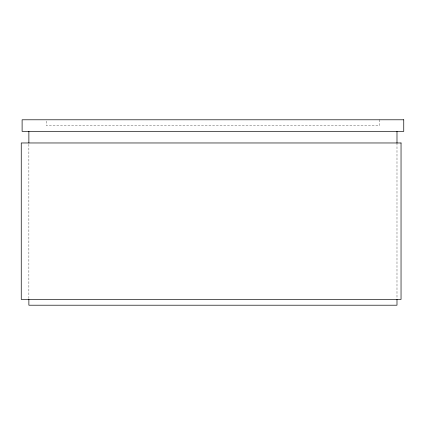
<?xml version="1.0" encoding="UTF-8"?>
<svg xmlns="http://www.w3.org/2000/svg" width="425" height="425" viewBox="0 0 425 425"><rect width="100%" height="100%" fill="white"/><g stroke="black" fill="none" stroke-linecap="round" stroke-linejoin="round"><path stroke-width="0.32" stroke-dasharray="2.12 1.59" d="M396.987 142.97L396.987 298.748M379.52 119.792L379.536 125.588L46.325 125.588L46.341 119.792M28.873 144.293L28.873 298.748"/><path stroke-width="0.64" d="M396.987 131.378L396.987 142.97M396.987 299.413L396.987 305.208L28.873 305.208L28.873 299.413M28.873 131.378L28.873 142.97M403.75 119.792L22.111 119.792L22.111 131.378L403.75 131.378L403.75 119.792M401.041 142.97L21.25 142.97L21.25 299.413L401.041 299.413L401.041 142.97"/></g></svg>
